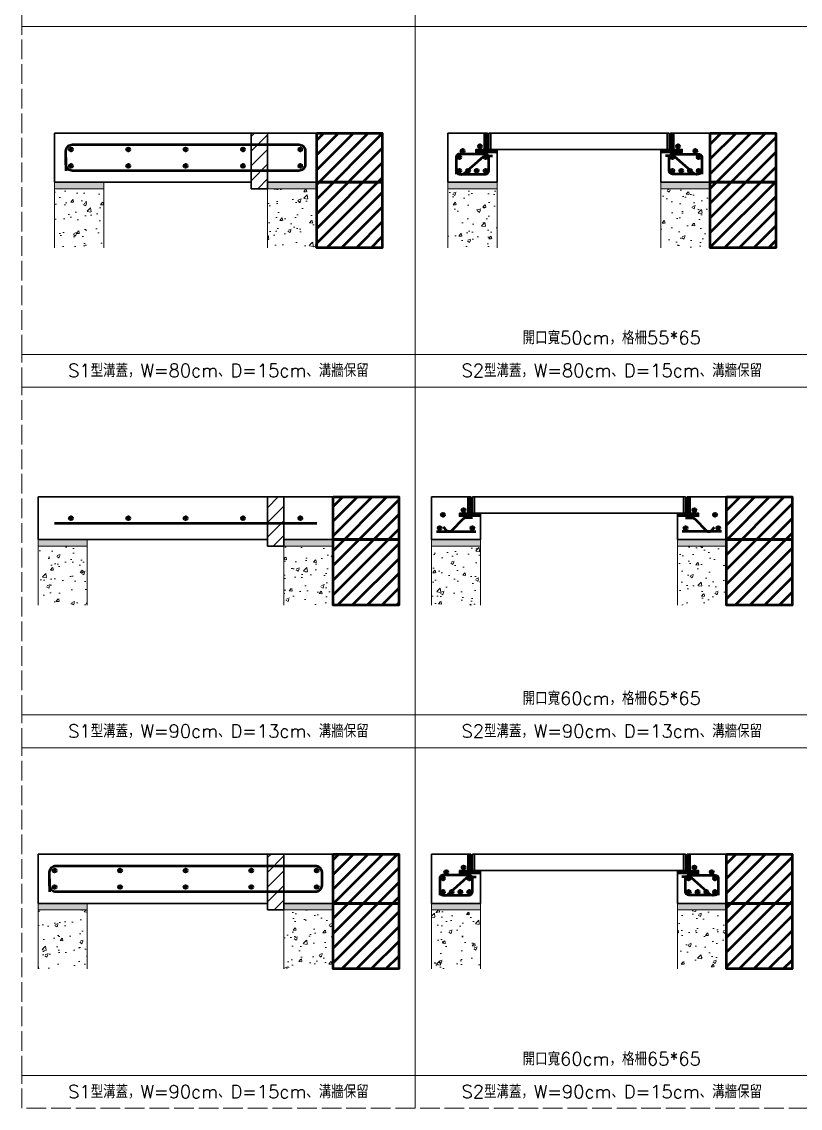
# Model space of a CAD drawing. Extents: x -4891 to 4829, y -5666 to -3242.
# Drawn here: x 1044 to 1519, y -5666 to -5003 of the extents above; entities that cross this region are included whole.
import ezdxf

# ---------------------------------------------------------------- set-up
doc = ezdxf.new("R2010")
doc.units = 0
doc.header["$MEASUREMENT"] = 0
doc.linetypes.add('ACAD_ISO02W100', pattern=[15, 12, -3])
for name, color, linetype, lineweight in [('一、3.基本-變更', 1, 'Continuous', 50), ('二、1.繪圖-既有設施', 8, 'Continuous', 20), ('二、2.繪圖-施作項目', 181, 'Continuous', 30), ('二、5.繪圖-鋼筋', 60, 'Continuous', 50), ('二、6.繪圖-其他施作項目', 35, 'Continuous', 30)]:
    doc.layers.add(name, color=color, linetype=linetype, lineweight=lineweight)
doc.layers.add('一、4.基本-隱藏', color=9, linetype='ACAD_ISO02W100', lineweight=20, plot=False)
doc.layers.add('三、3.文字-註解文字', color=2, linetype='Continuous')
doc.styles.add('Content', font='romans.shx', dxfattribs={"height": 4, "bigfont": 'genie.shx'})
pattern_1 = [(0, (-454045.0519, -669369.0251), (1.27, 1.27), [0.635, -1.905]), (90, (-454044.7344, -669369.3426), (-1.27, 1.27), [0.635, -1.905])]
pattern_2 = [(50, (-454045.052, -669369.025), (18.2184669, -1.59390855), [1.905, -20.955]), (355, (-454045.052, -669369.025), (-3.52434214, 19.10568452), [1.524, -16.7640584]), (100.4514447, (-454043.534, -669369.158), (14.6941247, 17.5117752), [1.6190009, -17.80902446]), (46.1842, (-454045.052, -669363.945), (27.1079041, -4.2042328), [2.8575, -31.4325]), (96.6355576, (-454042.793, -669364.295), (23.7404134, 24.7426125), [2.4285023, -26.7135608]), (351.184151, (-454045.052, -669363.945), (23.7404134, 24.7426125), [2.2859967, -25.1459732]), (21, (-454042.512, -669365.215), (15.16143913, -10.22651982), [1.905, -20.955]), (326, (-454042.512, -669365.215), (6.18020283, 18.4187966), [1.524, -16.764]), (71.451445, (-454041.248, -669366.067), (21.34164193, 8.1922769), [1.6190009, -17.80899376]), (37.5, (-454045.052, -669369.025), (0.308860325, 8.455503887), [0, -16.5608, 0, -17.018, 0, -16.8275]), (7.5, (-454045.052, -669369.025), (6.68196625, 10.01805748), [0, -9.7028, 0, -16.1798, 0, -6.4135]), (327.5, (-454050.716, -669369.025), (13.559059517, -0.5728744), [0, -6.35, 0, -19.812, 0, -26.289]), (317.5, (-454053.256, -669369.025), (14.81291814, 2.5426491), [0, -8.255, 0, -13.1572, 0, -18.669])]
pattern_3 = [(45, (-454045.052, -669369.025), (-4.49012806, 4.49012806), [])]

msp = doc.modelspace()

# ---------------------------------------------------------------- hatches: boundary and pattern name
at = {"layer": '一、3.基本-變更'}
h = msp.add_hatch(dxfattribs=at)
h.set_pattern_fill('ANSI31', color=256, scale=2)
h.set_pattern_definition(pattern_3)
h.paths.add_polyline_path([(1263.868, -5101.296), (1263.868, -5071.296), (1223.868, -5071.296), (1223.868, -5101.296)])
h.paths.add_polyline_path([(1223.868, -5101.296), (1223.868, -5141.296), (1263.868, -5141.296), (1263.868, -5101.296)])
h = msp.add_hatch(dxfattribs=at)
h.set_pattern_fill('ANSI31', color=256, scale=2)
h.set_pattern_definition(pattern_3)
h.paths.add_polyline_path([(1503.868, -5071.296), (1463.868, -5071.296), (1463.868, -5101.296), (1503.868, -5101.296)])
h.paths.add_polyline_path([(1503.868, -5101.296), (1463.868, -5101.296), (1463.868, -5141.296), (1503.868, -5141.296)])
h = msp.add_hatch(dxfattribs=at)
h.set_pattern_fill('ANSI31', color=256, scale=2)
h.set_pattern_definition(pattern_3)
h.paths.add_polyline_path([(1273.868, -5293.296), (1233.868, -5293.296), (1233.868, -5319.296), (1273.868, -5319.296)])
h.paths.add_polyline_path([(1273.868, -5319.296), (1233.868, -5319.296), (1233.868, -5359.296), (1273.868, -5359.296)])
h = msp.add_hatch(dxfattribs=at)
h.set_pattern_fill('ANSI31', color=256, scale=2)
h.set_pattern_definition(pattern_3)
h.paths.add_polyline_path([(1473.868, -5293.296), (1473.868, -5319.296), (1513.868, -5319.296), (1513.868, -5293.296)])
h.paths.add_polyline_path([(1513.868, -5319.296), (1473.868, -5319.296), (1473.868, -5359.296), (1513.868, -5359.296)])
h = msp.add_hatch(dxfattribs=at)
h.set_pattern_fill('ANSI31', color=256, scale=2)
h.set_pattern_definition(pattern_3)
h.paths.add_polyline_path([(1233.868, -5511.296), (1233.868, -5541.296), (1273.868, -5541.296), (1273.868, -5511.296)])
h.paths.add_polyline_path([(1273.868, -5581.296), (1273.868, -5541.296), (1233.868, -5541.296), (1233.868, -5581.296)])
h = msp.add_hatch(dxfattribs=at)
h.set_pattern_fill('ANSI31', color=256, scale=2)
h.set_pattern_definition(pattern_3)
h.paths.add_polyline_path([(1513.868, -5541.296), (1513.868, -5511.296), (1473.868, -5511.296), (1473.868, -5541.296)])
h.paths.add_polyline_path([(1513.868, -5541.296), (1473.868, -5541.296), (1473.868, -5581.296), (1513.868, -5581.296)])
at = {"layer": '二、1.繪圖-既有設施'}
h = msp.add_hatch(dxfattribs=at)
h.set_pattern_fill('CROSS', color=256, scale=0.2)
h.set_pattern_definition(pattern_1)
h.paths.add_polyline_path([(1093.868, -5101.296), (1063.868, -5101.296), (1063.868, -5105.296), (1093.868, -5105.296)])
h.paths.add_polyline_path([(1223.868, -5101.296), (1193.868, -5101.296), (1193.868, -5105.296), (1223.868, -5105.296)])
h = msp.add_hatch(dxfattribs=at)
h.set_pattern_fill('CROSS', color=256, scale=0.2)
h.set_pattern_definition(pattern_1)
h.paths.add_polyline_path([(1333.868, -5101.296), (1303.868, -5101.296), (1303.868, -5105.296), (1333.868, -5105.296)])
h.paths.add_polyline_path([(1463.868, -5101.296), (1433.868, -5101.296), (1433.868, -5105.296), (1463.868, -5105.296)])
h = msp.add_hatch(dxfattribs=at)
h.set_pattern_fill('AR-CONC', color=256, scale=0.1)
h.set_pattern_definition(pattern_2)
h.paths.add_polyline_path([(1093.868, -5105.296), (1063.868, -5105.296), (1063.868, -5141.296), (1093.868, -5141.296)])
h.paths.add_polyline_path([(1223.868, -5105.296), (1193.868, -5105.296), (1193.868, -5141.296), (1223.868, -5141.296)])
h = msp.add_hatch(dxfattribs=at)
h.set_pattern_fill('AR-CONC', color=256, scale=0.1)
h.set_pattern_definition(pattern_2)
h.paths.add_polyline_path([(1333.868, -5105.296), (1303.868, -5105.296), (1303.868, -5141.296), (1333.868, -5141.296)])
h.paths.add_polyline_path([(1463.868, -5105.296), (1433.868, -5105.296), (1433.868, -5141.296), (1463.868, -5141.296)])
h = msp.add_hatch(dxfattribs=at)
h.set_pattern_fill('CROSS', color=256, scale=0.2)
h.set_pattern_definition(pattern_1)
h.paths.add_polyline_path([(1083.868, -5319.296), (1053.868, -5319.296), (1053.868, -5323.296), (1083.868, -5323.296)])
h.paths.add_polyline_path([(1233.868, -5319.296), (1203.868, -5319.296), (1203.868, -5323.296), (1233.868, -5323.296)])
h = msp.add_hatch(dxfattribs=at)
h.set_pattern_fill('AR-CONC', color=256, scale=0.1)
h.set_pattern_definition(pattern_2)
h.paths.add_polyline_path([(1083.868, -5323.296), (1053.868, -5323.296), (1053.868, -5359.296), (1083.868, -5359.296)])
h.paths.add_polyline_path([(1233.868, -5323.296), (1203.868, -5323.296), (1203.868, -5359.296), (1233.868, -5359.296)])
h = msp.add_hatch(dxfattribs=at)
h.set_pattern_fill('CROSS', color=256, scale=0.2)
h.set_pattern_definition(pattern_1)
h.paths.add_polyline_path([(1323.868, -5319.296), (1293.868, -5319.296), (1293.868, -5323.296), (1323.868, -5323.296)])
h.paths.add_polyline_path([(1473.868, -5319.296), (1443.868, -5319.296), (1443.868, -5323.296), (1473.868, -5323.296)])
h = msp.add_hatch(dxfattribs=at)
h.set_pattern_fill('AR-CONC', color=256, scale=0.1)
h.set_pattern_definition(pattern_2)
h.paths.add_polyline_path([(1323.868, -5323.296), (1293.868, -5323.296), (1293.868, -5359.296), (1323.868, -5359.296)])
h.paths.add_polyline_path([(1473.868, -5323.296), (1443.868, -5323.296), (1443.868, -5359.296), (1473.868, -5359.296)])
h = msp.add_hatch(dxfattribs=at)
h.set_pattern_fill('CROSS', color=256, scale=0.2)
h.set_pattern_definition(pattern_1)
h.paths.add_polyline_path([(1083.868, -5541.296), (1053.868, -5541.296), (1053.868, -5545.296), (1083.868, -5545.296)])
h.paths.add_polyline_path([(1233.868, -5541.296), (1203.868, -5541.296), (1203.868, -5545.296), (1233.868, -5545.296)])
h = msp.add_hatch(dxfattribs=at)
h.set_pattern_fill('CROSS', color=256, scale=0.2)
h.set_pattern_definition(pattern_1)
h.paths.add_polyline_path([(1323.868, -5541.296), (1293.868, -5541.296), (1293.868, -5545.296), (1323.868, -5545.296)])
h.paths.add_polyline_path([(1473.868, -5541.296), (1443.868, -5541.296), (1443.868, -5545.296), (1473.868, -5545.296)])
h = msp.add_hatch(dxfattribs=at)
h.set_pattern_fill('AR-CONC', color=256, scale=0.1)
h.set_pattern_definition(pattern_2)
h.paths.add_polyline_path([(1083.868, -5545.296), (1053.868, -5545.296), (1053.868, -5581.296), (1083.868, -5581.296)])
h.paths.add_polyline_path([(1233.868, -5545.296), (1203.868, -5545.296), (1203.868, -5581.296), (1233.868, -5581.296)])
h = msp.add_hatch(dxfattribs=at)
h.set_pattern_fill('AR-CONC', color=256, scale=0.1)
h.set_pattern_definition(pattern_2)
h.paths.add_polyline_path([(1323.868, -5545.296), (1293.868, -5545.296), (1293.868, -5581.296), (1323.868, -5581.296)])
h.paths.add_polyline_path([(1473.868, -5545.296), (1443.868, -5545.296), (1443.868, -5581.296), (1473.868, -5581.296)])
at = {"layer": '二、5.繪圖-鋼筋'}
h = msp.add_hatch(color=256, dxfattribs=at)
h.dxf.hatch_style = 1
h.paths.add_polyline_path([(1072.868, -5081.296, 1), (1074.868, -5081.296, 1)])
h = msp.add_hatch(color=256, dxfattribs=at)
h.dxf.hatch_style = 1
h.paths.add_polyline_path([(1107.868, -5081.296, 1), (1109.868, -5081.296, 1)])
h = msp.add_hatch(color=256, dxfattribs=at)
h.dxf.hatch_style = 1
h.paths.add_polyline_path([(1142.868, -5081.296, 1), (1144.868, -5081.296, 1)])
h = msp.add_hatch(color=256, dxfattribs=at)
h.dxf.hatch_style = 1
h.paths.add_polyline_path([(1177.868, -5081.296, 1), (1179.868, -5081.296, 1)])
h = msp.add_hatch(color=256, dxfattribs=at)
h.dxf.hatch_style = 1
h.paths.add_polyline_path([(1212.868, -5081.296, 1), (1214.868, -5081.296, 1)])
h = msp.add_hatch(color=256, dxfattribs=at)
h.dxf.hatch_style = 1
h.paths.add_polyline_path([(1311.868, -5082.196, 1), (1313.868, -5082.196, 1)])
h = msp.add_hatch(color=256, dxfattribs=at)
h.dxf.hatch_style = 1
h.paths.add_polyline_path([(1322.468, -5079.296, 1), (1324.468, -5079.296, 1)])
h = msp.add_hatch(color=256, dxfattribs=at)
h.dxf.hatch_style = 1
h.paths.add_polyline_path([(1443.268, -5079.296, 1), (1445.268, -5079.296, 1)])
h = msp.add_hatch(color=256, dxfattribs=at)
h.dxf.hatch_style = 1
h.paths.add_polyline_path([(1453.868, -5082.196, 1), (1455.868, -5082.196, 1)])
h = msp.add_hatch(color=256, dxfattribs=at)
h.dxf.hatch_style = 1
h.paths.add_polyline_path([(1072.868, -5091.296, 1), (1074.868, -5091.296, 1)])
h = msp.add_hatch(color=256, dxfattribs=at)
h.dxf.hatch_style = 1
h.paths.add_polyline_path([(1107.868, -5091.296, 1), (1109.868, -5091.296, 1)])
h = msp.add_hatch(color=256, dxfattribs=at)
h.dxf.hatch_style = 1
h.paths.add_polyline_path([(1142.868, -5091.296, 1), (1144.868, -5091.296, 1)])
h = msp.add_hatch(color=256, dxfattribs=at)
h.dxf.hatch_style = 1
h.paths.add_polyline_path([(1177.868, -5091.296, 1), (1179.868, -5091.296, 1)])
h = msp.add_hatch(color=256, dxfattribs=at)
h.dxf.hatch_style = 1
h.paths.add_polyline_path([(1212.868, -5091.296, 1), (1214.868, -5091.296, 1)])
h = msp.add_hatch(color=256, dxfattribs=at)
h.dxf.hatch_style = 1
h.paths.add_polyline_path([(1309.868, -5086.096, 1), (1311.868, -5086.096, 1)])
h = msp.add_hatch(color=256, dxfattribs=at)
h.dxf.hatch_style = 1
h.paths.add_polyline_path([(1325.868, -5086.096, 1), (1327.868, -5086.096, 1)])
h = msp.add_hatch(color=256, dxfattribs=at)
h.dxf.hatch_style = 1
h.paths.add_polyline_path([(1439.868, -5086.096, 1), (1441.868, -5086.096, 1)])
h = msp.add_hatch(color=256, dxfattribs=at)
h.dxf.hatch_style = 1
h.paths.add_polyline_path([(1455.868, -5086.096, 1), (1457.868, -5086.096, 1)])
h = msp.add_hatch(color=256, dxfattribs=at)
h.dxf.hatch_style = 1
h.paths.add_polyline_path([(1309.868, -5094.296, 1), (1311.868, -5094.296, 1)])
h = msp.add_hatch(color=256, dxfattribs=at)
h.dxf.hatch_style = 1
h.paths.add_polyline_path([(1315.188, -5094.296, 1), (1317.188, -5094.296, 1)])
h = msp.add_hatch(color=256, dxfattribs=at)
h.dxf.hatch_style = 1
h.paths.add_polyline_path([(1320.528, -5094.296, 1), (1322.528, -5094.296, 1)])
h = msp.add_hatch(color=256, dxfattribs=at)
h.dxf.hatch_style = 1
h.paths.add_polyline_path([(1325.868, -5094.296, 1), (1327.868, -5094.296, 1)])
h = msp.add_hatch(color=256, dxfattribs=at)
h.dxf.hatch_style = 1
h.paths.add_polyline_path([(1439.868, -5094.296, 1), (1441.868, -5094.296, 1)])
h = msp.add_hatch(color=256, dxfattribs=at)
h.dxf.hatch_style = 1
h.paths.add_polyline_path([(1445.208, -5094.296, 1), (1447.208, -5094.296, 1)])
h = msp.add_hatch(color=256, dxfattribs=at)
h.dxf.hatch_style = 1
h.paths.add_polyline_path([(1450.548, -5094.296, 1), (1452.548, -5094.296, 1)])
h = msp.add_hatch(color=256, dxfattribs=at)
h.dxf.hatch_style = 1
h.paths.add_polyline_path([(1455.868, -5094.296, 1), (1457.868, -5094.296, 1)])
h = msp.add_hatch(color=256, dxfattribs=at)
h.dxf.hatch_style = 1
h.paths.add_polyline_path([(1299.868, -5304.196, 1), (1301.868, -5304.196, 1)])
h = msp.add_hatch(color=256, dxfattribs=at)
h.dxf.hatch_style = 1
h.paths.add_polyline_path([(1312.468, -5301.296, 1), (1314.468, -5301.296, 1)])
h = msp.add_hatch(color=256, dxfattribs=at)
h.dxf.hatch_style = 1
h.paths.add_polyline_path([(1453.268, -5301.296, 1), (1455.268, -5301.296, 1)])
h = msp.add_hatch(color=256, dxfattribs=at)
h.dxf.hatch_style = 1
h.paths.add_polyline_path([(1465.868, -5304.196, 1), (1467.868, -5304.196, 1)])
h = msp.add_hatch(color=256, dxfattribs=at)
h.dxf.hatch_style = 1
h.paths.add_polyline_path([(1072.868, -5306.296, 1), (1074.868, -5306.296, 1)])
h = msp.add_hatch(color=256, dxfattribs=at)
h.dxf.hatch_style = 1
h.paths.add_polyline_path([(1107.868, -5306.296, 1), (1109.868, -5306.296, 1)])
h = msp.add_hatch(color=256, dxfattribs=at)
h.dxf.hatch_style = 1
h.paths.add_polyline_path([(1142.868, -5306.296, 1), (1144.868, -5306.296, 1)])
h = msp.add_hatch(color=256, dxfattribs=at)
h.dxf.hatch_style = 1
h.paths.add_polyline_path([(1177.868, -5306.296, 1), (1179.868, -5306.296, 1)])
h = msp.add_hatch(color=256, dxfattribs=at)
h.dxf.hatch_style = 1
h.paths.add_polyline_path([(1212.868, -5306.296, 1), (1214.868, -5306.296, 1)])
h = msp.add_hatch(color=256, dxfattribs=at)
h.dxf.hatch_style = 1
h.paths.add_polyline_path([(1297.868, -5312.296, 1), (1299.868, -5312.296, 1)])
h = msp.add_hatch(color=256, dxfattribs=at)
h.dxf.hatch_style = 1
h.paths.add_polyline_path([(1317.868, -5312.296, 1), (1319.868, -5312.296, 1)])
h = msp.add_hatch(color=256, dxfattribs=at)
h.dxf.hatch_style = 1
h.paths.add_polyline_path([(1447.868, -5312.296, 1), (1449.868, -5312.296, 1)])
h = msp.add_hatch(color=256, dxfattribs=at)
h.dxf.hatch_style = 1
h.paths.add_polyline_path([(1467.868, -5312.296, 1), (1469.868, -5312.296, 1)])
h = msp.add_hatch(color=256, dxfattribs=at)
h.dxf.hatch_style = 1
h.paths.add_polyline_path([(1062.868, -5521.296, 1), (1064.868, -5521.296, 1)])
h = msp.add_hatch(color=256, dxfattribs=at)
h.dxf.hatch_style = 1
h.paths.add_polyline_path([(1102.868, -5521.296, 1), (1104.868, -5521.296, 1)])
h = msp.add_hatch(color=256, dxfattribs=at)
h.dxf.hatch_style = 1
h.paths.add_polyline_path([(1142.868, -5521.296, 1), (1144.868, -5521.296, 1)])
h = msp.add_hatch(color=256, dxfattribs=at)
h.dxf.hatch_style = 1
h.paths.add_polyline_path([(1182.868, -5521.296, 1), (1184.868, -5521.296, 1)])
h = msp.add_hatch(color=256, dxfattribs=at)
h.dxf.hatch_style = 1
h.paths.add_polyline_path([(1222.868, -5521.296, 1), (1224.868, -5521.296, 1)])
h = msp.add_hatch(color=256, dxfattribs=at)
h.dxf.hatch_style = 1
h.paths.add_polyline_path([(1301.868, -5522.196, 1), (1303.868, -5522.196, 1)])
h = msp.add_hatch(color=256, dxfattribs=at)
h.dxf.hatch_style = 1
h.paths.add_polyline_path([(1312.468, -5519.296, 1), (1314.468, -5519.296, 1)])
h = msp.add_hatch(color=256, dxfattribs=at)
h.dxf.hatch_style = 1
h.paths.add_polyline_path([(1453.268, -5519.296, 1), (1455.268, -5519.296, 1)])
h = msp.add_hatch(color=256, dxfattribs=at)
h.dxf.hatch_style = 1
h.paths.add_polyline_path([(1463.868, -5522.196, 1), (1465.868, -5522.196, 1)])
h = msp.add_hatch(color=256, dxfattribs=at)
h.dxf.hatch_style = 1
h.paths.add_polyline_path([(1299.868, -5526.096, 1), (1301.868, -5526.096, 1)])
h = msp.add_hatch(color=256, dxfattribs=at)
h.dxf.hatch_style = 1
h.paths.add_polyline_path([(1315.868, -5526.096, 1), (1317.868, -5526.096, 1)])
h = msp.add_hatch(color=256, dxfattribs=at)
h.dxf.hatch_style = 1
h.paths.add_polyline_path([(1449.868, -5526.096, 1), (1451.868, -5526.096, 1)])
h = msp.add_hatch(color=256, dxfattribs=at)
h.dxf.hatch_style = 1
h.paths.add_polyline_path([(1465.868, -5526.096, 1), (1467.868, -5526.096, 1)])
h = msp.add_hatch(color=256, dxfattribs=at)
h.dxf.hatch_style = 1
h.paths.add_polyline_path([(1062.868, -5531.296, 1), (1064.868, -5531.296, 1)])
h = msp.add_hatch(color=256, dxfattribs=at)
h.dxf.hatch_style = 1
h.paths.add_polyline_path([(1102.868, -5531.296, 1), (1104.868, -5531.296, 1)])
h = msp.add_hatch(color=256, dxfattribs=at)
h.dxf.hatch_style = 1
h.paths.add_polyline_path([(1142.868, -5531.296, 1), (1144.868, -5531.296, 1)])
h = msp.add_hatch(color=256, dxfattribs=at)
h.dxf.hatch_style = 1
h.paths.add_polyline_path([(1182.868, -5531.296, 1), (1184.868, -5531.296, 1)])
h = msp.add_hatch(color=256, dxfattribs=at)
h.dxf.hatch_style = 1
h.paths.add_polyline_path([(1222.868, -5531.296, 1), (1224.868, -5531.296, 1)])
h = msp.add_hatch(color=256, dxfattribs=at)
h.dxf.hatch_style = 1
h.paths.add_polyline_path([(1299.868, -5534.296, 1), (1301.868, -5534.296, 1)])
h = msp.add_hatch(color=256, dxfattribs=at)
h.dxf.hatch_style = 1
h.paths.add_polyline_path([(1305.188, -5534.296, 1), (1307.188, -5534.296, 1)])
h = msp.add_hatch(color=256, dxfattribs=at)
h.dxf.hatch_style = 1
h.paths.add_polyline_path([(1310.528, -5534.296, 1), (1312.528, -5534.296, 1)])
h = msp.add_hatch(color=256, dxfattribs=at)
h.dxf.hatch_style = 1
h.paths.add_polyline_path([(1315.868, -5534.296, 1), (1317.868, -5534.296, 1)])
h = msp.add_hatch(color=256, dxfattribs=at)
h.dxf.hatch_style = 1
h.paths.add_polyline_path([(1449.868, -5534.296, 1), (1451.868, -5534.296, 1)])
h = msp.add_hatch(color=256, dxfattribs=at)
h.dxf.hatch_style = 1
h.paths.add_polyline_path([(1455.208, -5534.296, 1), (1457.208, -5534.296, 1)])
h = msp.add_hatch(color=256, dxfattribs=at)
h.dxf.hatch_style = 1
h.paths.add_polyline_path([(1460.548, -5534.296, 1), (1462.548, -5534.296, 1)])
h = msp.add_hatch(color=256, dxfattribs=at)
h.dxf.hatch_style = 1
h.paths.add_polyline_path([(1465.868, -5534.296, 1), (1467.868, -5534.296, 1)])
at = {"layer": '二、6.繪圖-其他施作項目'}
h = msp.add_hatch(dxfattribs=at)
h.set_pattern_fill('ANSI31', color=256, scale=2)
h.set_pattern_definition([(45, (-455035.052, -670649.025), (-4.49012806, 4.49012806), [])])
h.paths.add_polyline_path([(1193.868, -5071.296), (1183.868, -5071.296), (1183.868, -5105.296), (1193.868, -5105.296)])
h = msp.add_hatch(dxfattribs=at)
h.set_pattern_fill('ANSI31', color=256, scale=0.2)
h.set_pattern_definition([(45, (3783.5368, -7112.3505), (-0.4490128, 0.4490128), [])])
h.paths.add_polyline_path([(1327.868, -5071.296), (1326.068, -5071.296), (1326.068, -5081.296), (1320.868, -5081.296), (1320.868, -5083.096), (1333.868, -5083.096), (1333.868, -5081.296), (1327.868, -5081.296)])
h.paths.add_polyline_path([(1439.868, -5081.296), (1433.868, -5081.296), (1433.868, -5083.096), (1446.868, -5083.096), (1446.868, -5081.296), (1441.668, -5081.296), (1441.668, -5071.296), (1439.868, -5071.296)])
h = msp.add_hatch(dxfattribs=at)
h.set_pattern_fill('ANSI31', color=256, scale=2)
h.set_pattern_definition([(45, (-454715.298, -671032.704), (-4.49012806, 4.49012806), [])])
h.paths.add_polyline_path([(1203.868, -5293.296), (1193.868, -5293.296), (1193.868, -5323.296), (1203.868, -5323.296)])
h = msp.add_hatch(dxfattribs=at)
h.set_pattern_fill('ANSI31', color=256, scale=0.2)
h.set_pattern_definition([(45, (3773.5368, -7284.2209), (-0.4490128, 0.4490128), [])])
h.paths.add_polyline_path([(1317.868, -5293.296), (1316.068, -5293.296), (1316.068, -5303.296), (1310.868, -5303.296), (1310.868, -5305.096), (1323.868, -5305.096), (1323.868, -5303.296), (1317.868, -5303.296)])
h.paths.add_polyline_path([(1449.868, -5303.296), (1443.868, -5303.296), (1443.868, -5305.096), (1456.868, -5305.096), (1456.868, -5303.296), (1451.668, -5303.296), (1451.668, -5293.296), (1449.868, -5293.296)])
h = msp.add_hatch(dxfattribs=at)
h.set_pattern_fill('ANSI31', color=256, scale=2)
h.set_pattern_definition([(45, (-455025.052, -671089.025), (-4.49012806, 4.49012806), [])])
h.paths.add_polyline_path([(1203.868, -5511.296), (1193.868, -5511.296), (1193.868, -5545.296), (1203.868, -5545.296)])
h = msp.add_hatch(dxfattribs=at)
h.set_pattern_fill('ANSI31', color=256, scale=0.2)
h.set_pattern_definition([(45, (3773.5368, -7502.2209), (-0.4490128, 0.4490128), [])])
h.paths.add_polyline_path([(1317.868, -5511.296), (1316.068, -5511.296), (1316.068, -5521.296), (1310.868, -5521.296), (1310.868, -5523.096), (1323.868, -5523.096), (1323.868, -5521.296), (1317.868, -5521.296)])
h.paths.add_polyline_path([(1449.868, -5521.296), (1443.868, -5521.296), (1443.868, -5523.096), (1456.868, -5523.096), (1456.868, -5521.296), (1451.668, -5521.296), (1451.668, -5511.296), (1449.868, -5511.296)])

# ---------------------------------------------------------------- linework, layer by layer
at = {"layer": '一、3.基本-變更'}
for points in [[(1223.868, -5071.296), (1263.868, -5071.296), (1263.868, -5101.296), (1223.868, -5101.296)], [(1463.868, -5071.296), (1503.868, -5071.296), (1503.868, -5101.296), (1463.868, -5101.296)], [(1223.868, -5101.296), (1263.868, -5101.296), (1263.868, -5141.296), (1223.868, -5141.296)], [(1463.868, -5101.296), (1503.868, -5101.296), (1503.868, -5141.296), (1463.868, -5141.296)], [(1233.868, -5293.296), (1273.868, -5293.296), (1273.868, -5319.296), (1233.868, -5319.296)], [(1473.868, -5293.296), (1513.868, -5293.296), (1513.868, -5319.296), (1473.868, -5319.296)], [(1233.868, -5319.296), (1273.868, -5319.296), (1273.868, -5359.296), (1233.868, -5359.296)], [(1473.868, -5319.296), (1513.868, -5319.296), (1513.868, -5359.296), (1473.868, -5359.296)], [(1233.868, -5511.296), (1273.868, -5511.296), (1273.868, -5541.296), (1233.868, -5541.296)], [(1473.868, -5511.296), (1513.868, -5511.296), (1513.868, -5541.296), (1473.868, -5541.296)], [(1233.868, -5541.296), (1273.868, -5541.296), (1273.868, -5581.296), (1233.868, -5581.296)], [(1473.868, -5541.296), (1513.868, -5541.296), (1513.868, -5581.296), (1473.868, -5581.296)]]:
    msp.add_lwpolyline(points, close=True, dxfattribs=at)
at = {"layer": '一、4.基本-隱藏'}
for points in [[(1043.868, -4986.296), (1283.868, -4986.296), (1283.868, -5006.296), (1043.868, -5006.296)], [(1283.868, -4986.296), (1523.868, -4986.296), (1523.868, -5006.296), (1283.868, -5006.296)], [(1043.868, -5006.296), (1283.868, -5006.296), (1283.868, -5206.296), (1043.868, -5206.296)], [(1283.868, -5006.296), (1523.868, -5006.296), (1523.868, -5206.296), (1283.868, -5206.296)], [(1043.868, -5206.296), (1283.868, -5206.296), (1283.868, -5226.296), (1043.868, -5226.296)], [(1283.868, -5206.296), (1523.868, -5206.296), (1523.868, -5226.296), (1283.868, -5226.296)], [(1043.868, -5226.296), (1283.868, -5226.296), (1283.868, -5426.296), (1043.868, -5426.296)], [(1283.868, -5226.296), (1523.868, -5226.296), (1523.868, -5426.296), (1283.868, -5426.296)], [(1043.868, -5426.296), (1283.868, -5426.296), (1283.868, -5446.296), (1043.868, -5446.296)], [(1283.868, -5426.296), (1523.868, -5426.296), (1523.868, -5446.296), (1283.868, -5446.296)], [(1043.868, -5446.296), (1283.868, -5446.296), (1283.868, -5646.296), (1043.868, -5646.296)], [(1283.868, -5446.296), (1523.868, -5446.296), (1523.868, -5646.296), (1283.868, -5646.296)], [(1043.868, -5646.296), (1283.868, -5646.296), (1283.868, -5666.296), (1043.868, -5666.296)], [(1283.868, -5646.296), (1523.868, -5646.296), (1523.868, -5666.296), (1283.868, -5666.296)]]:
    msp.add_lwpolyline(points, close=True, dxfattribs=at)
at = {"layer": '二、1.繪圖-既有設施'}
for points in [[(1063.868, -5101.296), (1063.868, -5141.296)], [(1093.868, -5101.296), (1093.868, -5141.296)], [(1193.868, -5101.296), (1193.868, -5141.296)], [(1223.868, -5101.296), (1223.868, -5141.296)], [(1303.868, -5101.296), (1303.868, -5141.296)], [(1333.868, -5101.296), (1333.868, -5141.296)], [(1433.868, -5101.296), (1433.868, -5141.296)], [(1463.868, -5101.296), (1463.868, -5141.296)], [(1063.868, -5105.296), (1093.868, -5105.296)], [(1193.868, -5105.296), (1223.868, -5105.296)], [(1303.868, -5105.296), (1333.868, -5105.296)], [(1433.868, -5105.296), (1463.868, -5105.296)], [(1053.868, -5319.296), (1053.868, -5359.296)], [(1053.868, -5323.296), (1083.868, -5323.296)], [(1083.868, -5319.296), (1083.868, -5359.296)], [(1203.868, -5319.296), (1203.868, -5359.296)], [(1203.868, -5323.296), (1233.868, -5323.296)], [(1233.868, -5319.296), (1233.868, -5359.296)], [(1293.868, -5319.296), (1293.868, -5359.296)], [(1293.868, -5323.296), (1323.868, -5323.296)], [(1323.868, -5319.296), (1323.868, -5359.296)], [(1443.868, -5319.296), (1443.868, -5359.296)], [(1443.868, -5323.296), (1473.868, -5323.296)], [(1473.868, -5319.296), (1473.868, -5359.296)], [(1053.868, -5541.296), (1053.868, -5581.296)], [(1083.868, -5541.296), (1083.868, -5581.296)], [(1203.868, -5541.296), (1203.868, -5581.296)], [(1233.868, -5541.296), (1233.868, -5581.296)], [(1293.868, -5541.296), (1293.868, -5581.296)], [(1323.868, -5541.296), (1323.868, -5581.296)], [(1443.868, -5541.296), (1443.868, -5581.296)], [(1473.868, -5541.296), (1473.868, -5581.296)], [(1053.868, -5545.296), (1083.868, -5545.296)], [(1203.868, -5545.296), (1233.868, -5545.296)], [(1293.868, -5545.296), (1323.868, -5545.296)], [(1443.868, -5545.296), (1473.868, -5545.296)]]:
    msp.add_lwpolyline(points, dxfattribs=at)
at = {"layer": '二、2.繪圖-施作項目'}
for points in [[(1063.868, -5071.296), (1223.868, -5071.296)], [(1063.868, -5071.296), (1063.868, -5101.296)], [(1223.868, -5071.296), (1223.868, -5101.296)], [(1303.868, -5071.296), (1326.068, -5071.296)], [(1303.868, -5071.296), (1303.868, -5101.296)], [(1441.668, -5071.296), (1463.868, -5071.296)], [(1463.868, -5071.296), (1463.868, -5101.296)], [(1333.868, -5081.296), (1333.868, -5101.296)], [(1433.868, -5081.296), (1433.868, -5101.296)], [(1063.868, -5101.296), (1183.868, -5101.296)], [(1193.868, -5101.296), (1223.868, -5101.296)], [(1303.868, -5101.296), (1333.868, -5101.296)], [(1433.868, -5101.296), (1463.868, -5101.296)], [(1053.868, -5293.296), (1233.868, -5293.296)], [(1053.868, -5293.296), (1053.868, -5319.296)], [(1233.868, -5293.296), (1233.868, -5319.296)], [(1293.868, -5293.296), (1316.068, -5293.296)], [(1293.868, -5293.296), (1293.868, -5319.296)], [(1451.668, -5293.296), (1473.868, -5293.296)], [(1473.868, -5293.296), (1473.868, -5319.296)], [(1323.868, -5303.296), (1323.868, -5319.296)], [(1443.868, -5303.296), (1443.868, -5319.296)], [(1053.868, -5319.296), (1193.868, -5319.296)], [(1203.868, -5319.296), (1233.868, -5319.296)], [(1293.868, -5319.296), (1323.868, -5319.296)], [(1443.868, -5319.296), (1473.868, -5319.296)], [(1053.868, -5511.296), (1233.868, -5511.296)], [(1053.868, -5511.296), (1053.868, -5541.296)], [(1233.868, -5511.296), (1233.868, -5541.296)], [(1293.868, -5511.296), (1316.068, -5511.296)], [(1293.868, -5511.296), (1293.868, -5541.296)], [(1451.668, -5511.296), (1473.868, -5511.296)], [(1473.868, -5511.296), (1473.868, -5541.296)], [(1323.868, -5521.296), (1323.868, -5541.296)], [(1443.868, -5521.296), (1443.868, -5541.296)], [(1053.868, -5541.296), (1193.868, -5541.296)], [(1203.868, -5541.296), (1233.868, -5541.296)], [(1293.868, -5541.296), (1323.868, -5541.296)], [(1443.868, -5541.296), (1473.868, -5541.296)]]:
    msp.add_lwpolyline(points, dxfattribs=at)
at = {"layer": '二、5.繪圖-鋼筋'}
for points in [[(1216.868, -5082.296), (1216.868, -5090.296, -0.4142136), (1212.868, -5094.296), (1074.868, -5094.296, -0.4142136), (1070.868, -5090.296), (1070.868, -5082.296, -0.4142136), (1074.868, -5078.296), (1212.868, -5078.296, -0.4142136)], [(1326.868, -5084.096), (1310.868, -5084.096, 0.4142136), (1308.868, -5086.096), (1308.868, -5094.296, 0.4142136), (1310.868, -5096.296), (1326.868, -5096.296, 0.4142136), (1328.868, -5094.296), (1328.868, -5086.096, 0.4142136)], [(1440.868, -5084.096), (1456.868, -5084.096, -0.4142136), (1458.868, -5086.096), (1458.868, -5094.296, -0.4142136), (1456.868, -5096.296), (1440.868, -5096.296, -0.4142136), (1438.868, -5094.296), (1438.868, -5086.096, -0.4142136)], [(1226.868, -5522.296), (1226.868, -5530.296, -0.4142136), (1222.868, -5534.296), (1064.868, -5534.296, -0.4142136), (1060.868, -5530.296), (1060.868, -5522.296, -0.4142136), (1064.868, -5518.296), (1222.868, -5518.296, -0.4142136)], [(1316.868, -5524.096), (1300.868, -5524.096, 0.4142136), (1298.868, -5526.096), (1298.868, -5534.296, 0.4142136), (1300.868, -5536.296), (1316.868, -5536.296, 0.4142136), (1318.868, -5534.296), (1318.868, -5526.096, 0.4142136)], [(1450.868, -5524.096), (1466.868, -5524.096, -0.4142136), (1468.868, -5526.096), (1468.868, -5534.296, -0.4142136), (1466.868, -5536.296), (1450.868, -5536.296, -0.4142136), (1448.868, -5534.296), (1448.868, -5526.096, -0.4142136)]]:
    msp.add_lwpolyline(points, format="xyb", close=True, dxfattribs=at)
for points in [[(1070.868, -5086.296), (1070.868, -5094.296)], [(1308.868, -5090.196), (1308.868, -5096.296)], [(1458.868, -5090.196), (1458.868, -5096.296)], [(1063.868, -5309.296), (1223.868, -5309.296)], [(1296.868, -5314.296), (1320.868, -5314.296)], [(1470.868, -5314.296), (1446.868, -5314.296)], [(1060.868, -5526.296), (1060.868, -5534.296)], [(1298.868, -5530.196), (1298.868, -5536.296)], [(1468.868, -5530.196), (1468.868, -5536.296)]]:
    msp.add_lwpolyline(points, dxfattribs=at)
for points in [[(1308.905, -5093.543), (1310.887, -5095.795, 0.4142136), (1313.71, -5095.974), (1325.502, -5085.595, -0.1824306), (1326.823, -5085.096), (1331.068, -5085.096)], [(1458.832, -5093.543), (1456.85, -5095.795, -0.4142136), (1454.027, -5095.974), (1442.235, -5085.595, 0.1824306), (1440.914, -5085.096), (1436.668, -5085.096)], [(1318.868, -5306.096), (1314.697, -5306.096, 0.1989124), (1313.283, -5306.682), (1306.083, -5313.882, -0.4142136), (1303.254, -5313.882), (1301.133, -5311.76)], [(1448.868, -5306.096), (1453.04, -5306.096, -0.1989124), (1454.454, -5306.682), (1461.654, -5313.882, 0.4142136), (1464.483, -5313.882), (1466.604, -5311.76)], [(1298.905, -5533.543), (1300.887, -5535.795, 0.4142136), (1303.71, -5535.974), (1315.502, -5525.595, -0.1824306), (1316.823, -5525.096), (1321.068, -5525.096)], [(1468.832, -5533.543), (1466.85, -5535.795, -0.4142136), (1464.027, -5535.974), (1452.235, -5525.595, 0.1824306), (1450.914, -5525.096), (1446.668, -5525.096)]]:
    msp.add_lwpolyline(points, format="xyb", dxfattribs=at)
for centre in [(1073.868, -5081.296), (1108.868, -5081.296), (1143.868, -5081.296), (1178.868, -5081.296), (1213.868, -5081.296), (1312.868, -5082.196), (1323.468, -5079.296), (1444.268, -5079.296), (1454.868, -5082.196), (1073.868, -5091.296), (1108.868, -5091.296), (1143.868, -5091.296), (1178.868, -5091.296), (1213.868, -5091.296), (1310.868, -5086.096), (1326.868, -5086.096), (1440.868, -5086.096), (1456.868, -5086.096), (1310.868, -5094.296), (1316.188, -5094.296), (1321.528, -5094.296), (1326.868, -5094.296), (1440.868, -5094.296), (1446.208, -5094.296), (1451.548, -5094.296), (1456.868, -5094.296), (1300.868, -5304.196), (1313.468, -5301.296), (1454.268, -5301.296), (1466.868, -5304.196), (1073.868, -5306.296), (1108.868, -5306.296), (1143.868, -5306.296), (1178.868, -5306.296), (1213.868, -5306.296), (1298.868, -5312.296), (1318.868, -5312.296), (1448.868, -5312.296), (1468.868, -5312.296), (1063.868, -5521.296), (1103.868, -5521.296), (1143.868, -5521.296), (1183.868, -5521.296), (1223.868, -5521.296), (1302.868, -5522.196), (1313.468, -5519.296), (1454.268, -5519.296), (1464.868, -5522.196), (1300.868, -5526.096), (1316.868, -5526.096), (1450.868, -5526.096), (1466.868, -5526.096), (1063.868, -5531.296), (1103.868, -5531.296), (1143.868, -5531.296), (1183.868, -5531.296), (1223.868, -5531.296), (1300.868, -5534.296), (1306.188, -5534.296), (1311.528, -5534.296), (1316.868, -5534.296), (1450.868, -5534.296), (1456.208, -5534.296), (1461.548, -5534.296), (1466.868, -5534.296)]:
    msp.add_circle(centre, 1, dxfattribs=at)
at = {"layer": '二、6.繪圖-其他施作項目'}
for points in [[(1183.868, -5071.296), (1183.868, -5105.296)], [(1193.868, -5071.296), (1193.868, -5105.296)], [(1328.868, -5071.296), (1328.868, -5081.296)], [(1328.868, -5071.296), (1438.868, -5071.296)], [(1330.068, -5071.296), (1330.068, -5081.296)], [(1437.668, -5071.296), (1437.668, -5081.296)], [(1438.868, -5071.296), (1438.868, -5081.296)], [(1328.868, -5081.296), (1438.868, -5081.296)], [(1183.868, -5105.296), (1193.868, -5105.296)], [(1193.868, -5293.296), (1193.868, -5323.296)], [(1203.868, -5293.296), (1203.868, -5323.296)], [(1318.868, -5293.296), (1318.868, -5303.296)], [(1318.868, -5293.296), (1448.868, -5293.296)], [(1320.068, -5293.296), (1320.068, -5303.296)], [(1447.668, -5293.296), (1447.668, -5303.296)], [(1448.868, -5293.296), (1448.868, -5303.296)], [(1318.868, -5303.296), (1448.868, -5303.296)], [(1193.868, -5323.296), (1203.868, -5323.296)], [(1193.868, -5511.296), (1193.868, -5545.296)], [(1203.868, -5511.296), (1203.868, -5545.296)], [(1318.868, -5511.296), (1318.868, -5521.296)], [(1318.868, -5511.296), (1448.868, -5511.296)], [(1320.068, -5511.296), (1320.068, -5521.296)], [(1447.668, -5511.296), (1447.668, -5521.296)], [(1448.868, -5511.296), (1448.868, -5521.296)], [(1318.868, -5521.296), (1448.868, -5521.296)], [(1193.868, -5545.296), (1203.868, -5545.296)]]:
    msp.add_lwpolyline(points, dxfattribs=at)
for points in [[(1320.868, -5081.296), (1326.068, -5081.296), (1326.068, -5071.296), (1327.868, -5071.296), (1327.868, -5081.296), (1333.868, -5081.296), (1333.868, -5083.096), (1320.868, -5083.096)], [(1441.668, -5071.296), (1439.868, -5071.296), (1439.868, -5081.296), (1433.868, -5081.296), (1433.868, -5083.096), (1446.868, -5083.096), (1446.868, -5081.296), (1441.668, -5081.296)], [(1310.868, -5303.296), (1316.068, -5303.296), (1316.068, -5293.296), (1317.868, -5293.296), (1317.868, -5303.296), (1323.868, -5303.296), (1323.868, -5305.096), (1310.868, -5305.096)], [(1451.668, -5293.296), (1449.868, -5293.296), (1449.868, -5303.296), (1443.868, -5303.296), (1443.868, -5305.096), (1456.868, -5305.096), (1456.868, -5303.296), (1451.668, -5303.296)], [(1310.868, -5521.296), (1316.068, -5521.296), (1316.068, -5511.296), (1317.868, -5511.296), (1317.868, -5521.296), (1323.868, -5521.296), (1323.868, -5523.096), (1310.868, -5523.096)], [(1451.668, -5511.296), (1449.868, -5511.296), (1449.868, -5521.296), (1443.868, -5521.296), (1443.868, -5523.096), (1456.868, -5523.096), (1456.868, -5521.296), (1451.668, -5521.296)]]:
    msp.add_lwpolyline(points, close=True, dxfattribs=at)

# ---------------------------------------------------------------- texts
at = {"layer": '三、3.文字-註解文字', "char_height": 8, "attachment_point": 5, "style": 'Content'}
for s, width, insert in [('開口寬50cm，格柵55*65', 168.96507, (1403.868, -5196.296)), ('S1型溝蓋，W=80cm、D=15cm、溝牆保留', 217.21985, (1163.868, -5216.296)), ('S2型溝蓋，W=80cm、D=15cm、溝牆保留', 225.9057, (1403.868, -5216.296)), ('開口寬60cm，格柵65*65', 168.96507, (1403.868, -5416.296)), ('S1型溝蓋，W=90cm、D=13cm、溝牆保留', 217.21985, (1163.868, -5436.296)), ('S2型溝蓋，W=90cm、D=13cm、溝牆保留', 225.9057, (1403.868, -5436.296)), ('開口寬60cm，格柵65*65', 168.96507, (1403.868, -5636.296)), ('S1型溝蓋，W=90cm、D=15cm、溝牆保留', 217.21985, (1163.868, -5656.296)), ('S2型溝蓋，W=90cm、D=15cm、溝牆保留', 225.9057, (1403.868, -5656.296))]:
    msp.add_mtext_dynamic_manual_height_columns(s, width=width, gutter_width=40, heights=[0], dxfattribs=dict(at, insert=insert))

doc.saveas('drawing.dxf')
